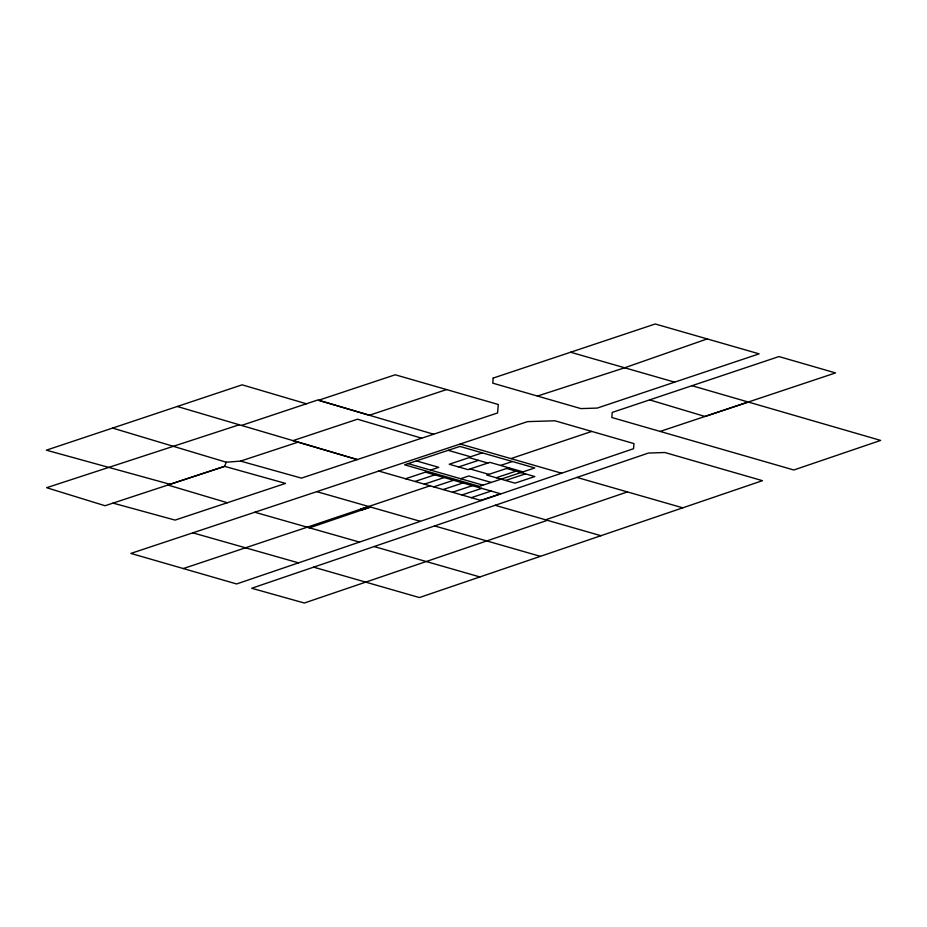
<?xml version="1.0" encoding="UTF-8"?>
<svg xmlns="http://www.w3.org/2000/svg" width="927" height="927" viewBox="0 0 927 927"><rect width="100%" height="100%" fill="white"/><g stroke="black" fill="none" stroke-linecap="round" stroke-linejoin="round"><path stroke-width="1.39" d="M298.123 442.133L240.533 461.101L226.269 462.225L224.612 466.351L105.041 505.736L46.628 487.706L239.282 424.763M707.174 338.923L624.056 367.984L537.428 396.061M547.382 520.314L304.334 603.013L251.704 588.263L648.448 453.06L664.868 452.515L762.457 480.673L419.41 597.556L313.639 567.15M359.491 542.086L633.558 448.691L633.964 443.593L554.891 420.788L527.533 421.634L130.869 553.419L236.628 583.952L359.491 542.086L254.798 512.237M545.597 519.792L627.428 491.913M430.07 485.806L360.267 509.329L362.214 509.873L370.51 507.034L309.525 527.822L307.266 527.185L183.326 568.552M307.266 527.185L368.633 506.49M660.128 431.437L835.528 372.921L778.947 356.571L612.237 412.411L611.843 417.509L793.825 469.989L880.65 440.418L691.971 385.702M510.881 458.598L591.727 431.426M306.373 403.778L242.132 384.832L46.35 450.174L170.07 484.311M241.507 425.435L317.694 400.012L433.627 434.218L497.544 412.978L498.32 404.496L395.226 374.775L318.587 400.267L369.363 415.25L446.571 389.572M748.286 402.028L704.972 416.466L649.607 399.873M227.324 502.724L167.868 485.03L224.612 466.351L285.551 483.407L175.076 520.093L113.001 503.106M433.627 434.218L301.437 478.123L240.533 461.101M430.545 470.07L438.772 467.335L416.374 460.893M482.33 452.863L470.545 456.779L448.135 450.337M405.562 478.749L425.412 472.156L500.545 493.767L480.684 500.371M414.96 481.461L434.809 474.856M458.633 466.941L478.483 460.348M424.346 484.161L444.195 477.556M433.732 486.86L453.593 480.267M460.592 478.714L468.83 475.98L491.229 482.422M500.592 465.424L512.388 461.507M443.129 489.56L462.979 482.967M508.714 467.764L486.802 475.053L514.972 483.152L534.821 476.559L506.652 468.448M452.515 492.26L472.364 485.667M496.188 477.753L516.049 471.148M461.913 494.96L481.762 488.367M505.586 480.453L525.435 473.859M471.298 497.672L491.148 491.067M192.804 532.828L298.529 562.863M674.624 382.144L570.615 352.237M576.988 477.428L682.759 507.822M460.174 443.998L561.611 473.21M522.99 471.878L489.931 462.364L468.019 469.641L449.236 464.242L469.097 457.648L487.869 463.048M470.082 468.958L488.865 474.357M408.147 463.627L483.002 485.169M378.784 471.055L481.368 500.568M495.145 505.296L600.916 535.702M316.791 491.646L420.394 521.322M434.624 525.933L540.395 556.339M374.126 546.548L479.908 576.942M177.266 406.478L357.243 459.583L293.059 440.615L357.486 419.201L421.692 438.181M226.269 462.225L112.573 428.065M493.187 378.077L492.77 383.164L580.881 408.598L597.266 408.077L759.12 353.847L655.238 323.987L493.187 378.077M459.931 446.42L404.578 464.809L479.444 486.351L534.786 467.95L459.931 446.42"/></g></svg>
